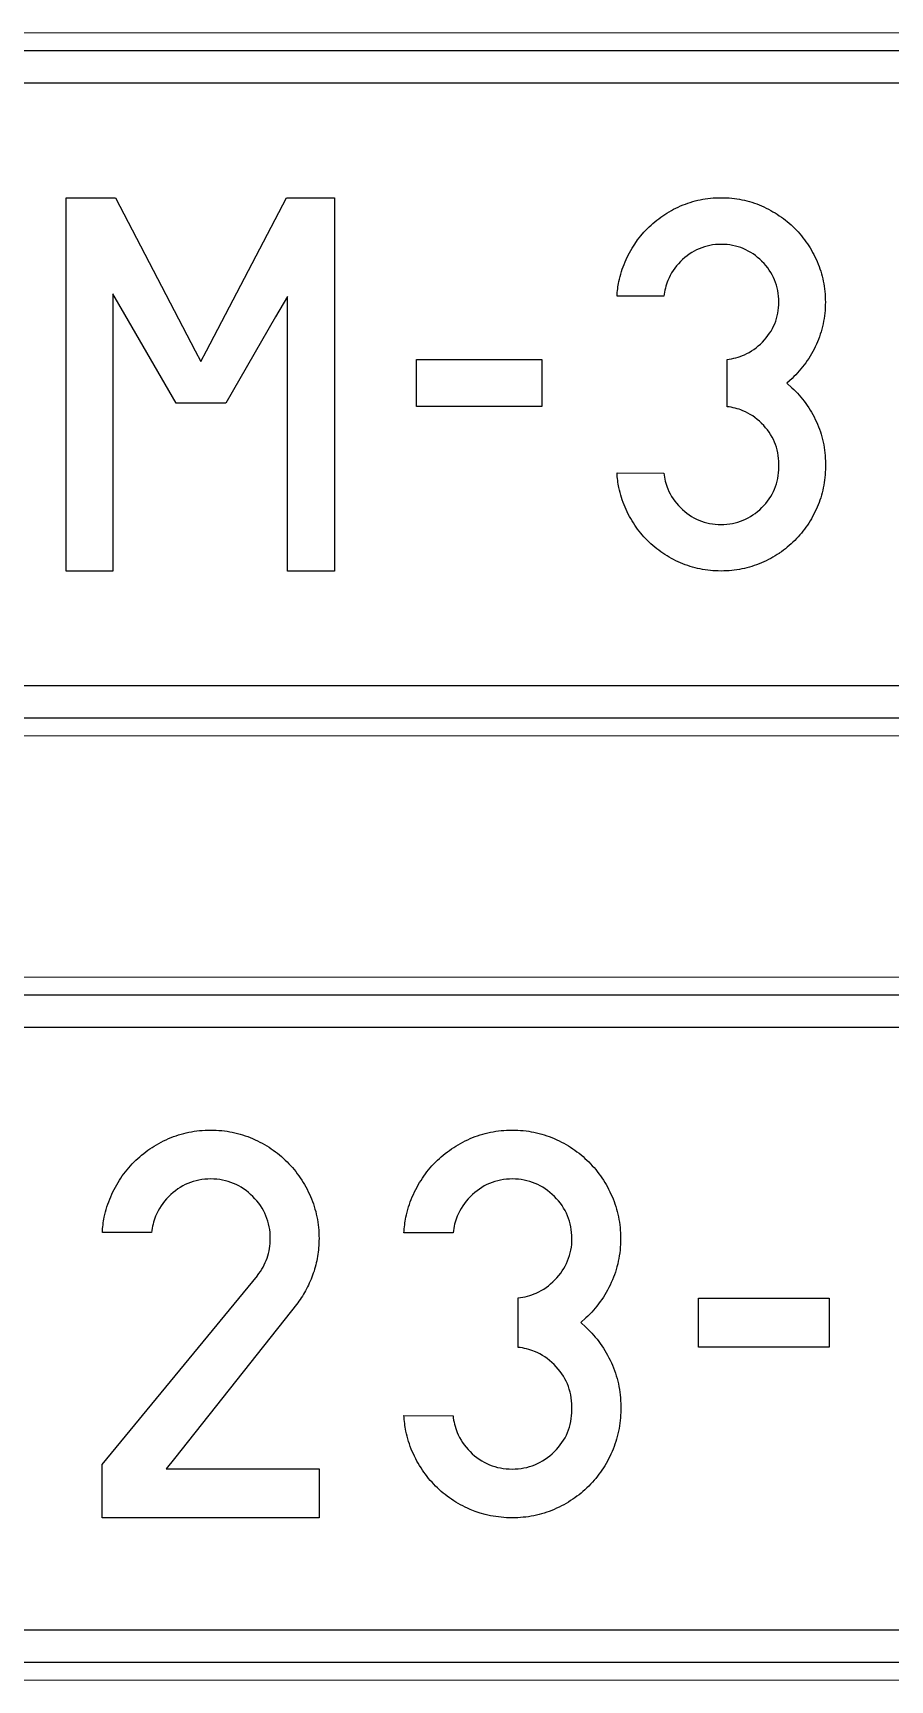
# Model space of a CAD drawing. Header units: millimetres. Extents: x 211.8 to 276.8, y 628.3 to 660.5.
# Drawn here: x 242.77 to 259.55, y 628.32 to 660.55 of the extents above; entities that cross this region are included whole.
import ezdxf

# ---------------------------------------------------------------- set-up
doc = ezdxf.new("R2010")
doc.units = ezdxf.units.MM
doc.header["$MEASUREMENT"] = 0
doc.layers.add('Layer 1', color=7, linetype='Continuous')

msp = doc.modelspace()

# ---------------------------------------------------------------- linework, layer by layer
at = {"layer": 'Layer 1', "lineweight": 9}
for points in [[(211.7613, 660.547), (211.7613, 660.547), (276.7613, 660.547), (276.7613, 660.547), (276.7613, 660.547), (276.7613, 660.547), (276.7613, 646.797), (276.7613, 646.797), (276.7613, 646.797), (276.7613, 646.797), (211.7613, 646.797), (211.7613, 646.797), (211.7613, 646.797), (211.7613, 646.797), (211.7613, 660.547), (211.7613, 660.547)], [(211.7613, 642.0737), (211.7613, 642.0737), (276.7613, 642.0737), (276.7613, 642.0737), (276.7613, 642.0737), (276.7613, 642.0737), (276.7613, 628.3237), (276.7613, 628.3237), (276.7613, 628.3237), (276.7613, 628.3237), (211.7613, 628.3237), (211.7613, 628.3237), (211.7613, 628.3237), (211.7613, 628.3237), (211.7613, 642.0737), (211.7613, 642.0737)]]:
    msp.add_open_spline(points, degree=3, knots=[0, 0, 0, 0, 0.25, 0.25, 0.25, 0.25, 0.5, 0.5, 0.5, 0.5, 0.75, 0.75, 0.75, 0.75, 1, 1, 1, 1], dxfattribs=at)
at = {"layer": 'Layer 1'}
for points, knots in [([(213.0454, 660.1966), (213.0454, 660.1966), (275.4772, 660.1966), (275.4772, 660.1966), (275.4772, 660.1966), (275.7343, 660.1966), (275.9678, 660.0916), (276.1368, 659.9226), (276.1368, 659.9226), (276.3059, 659.7535), (276.4109, 659.52), (276.4109, 659.2629), (276.4109, 659.2629), (276.4109, 659.2629), (276.4109, 648.0811), (276.4109, 648.0811), (276.4109, 648.0811), (276.4109, 647.824), (276.3059, 647.5905), (276.1368, 647.4214), (276.1368, 647.4214), (275.9678, 647.2524), (275.7343, 647.1474), (275.4772, 647.1474), (275.4772, 647.1474), (275.4772, 647.1474), (213.0454, 647.1474), (213.0454, 647.1474), (213.0454, 647.1474), (212.7884, 647.1474), (212.5548, 647.2524), (212.3858, 647.4214), (212.3858, 647.4214), (212.2167, 647.5905), (212.1117, 647.824), (212.1117, 648.0811), (212.1117, 648.0811), (212.1117, 648.0811), (212.1117, 659.2629), (212.1117, 659.2629), (212.1117, 659.2629), (212.1117, 659.52), (212.2167, 659.7535), (212.3858, 659.9226), (212.3858, 659.9226), (212.5548, 660.0916), (212.7884, 660.1966), (213.0454, 660.1966)], [0, 0, 0, 0, 0.0833333, 0.0833333, 0.0833333, 0.0833333, 0.1666667, 0.1666667, 0.1666667, 0.1666667, 0.25, 0.25, 0.25, 0.25, 0.3333333, 0.3333333, 0.3333333, 0.3333333, 0.4166667, 0.4166667, 0.4166667, 0.4166667, 0.5, 0.5, 0.5, 0.5, 0.5833333, 0.5833333, 0.5833333, 0.5833333, 0.6666667, 0.6666667, 0.6666667, 0.6666667, 0.75, 0.75, 0.75, 0.75, 0.8333333, 0.8333333, 0.8333333, 0.8333333, 0.9166667, 0.9166667, 0.9166667, 0.9166667, 1, 1, 1, 1]), ([(275.4772, 659.5716), (275.4772, 659.5716), (213.0454, 659.5716), (213.0454, 659.5716), (213.0454, 659.5716), (212.9609, 659.5716), (212.8838, 659.5367), (212.8276, 659.4806), (212.8276, 659.4806), (212.7716, 659.4246), (212.7367, 659.3474), (212.7367, 659.2629), (212.7367, 659.2629), (212.7367, 659.2629), (212.7367, 648.0811), (212.7367, 648.0811), (212.7367, 648.0811), (212.7367, 647.9966), (212.7716, 647.9194), (212.8276, 647.8633), (212.8276, 647.8633), (212.8838, 647.8072), (212.9609, 647.7724), (213.0454, 647.7724), (213.0454, 647.7724), (213.0454, 647.7724), (275.4772, 647.7724), (275.4772, 647.7724), (275.4772, 647.7724), (275.5617, 647.7724), (275.6388, 647.8072), (275.695, 647.8633), (275.695, 647.8633), (275.751, 647.9194), (275.7859, 647.9966), (275.7859, 648.0811), (275.7859, 648.0811), (275.7859, 648.0811), (275.7859, 659.2629), (275.7859, 659.2629), (275.7859, 659.2629), (275.7859, 659.3474), (275.751, 659.4246), (275.695, 659.4806), (275.695, 659.4806), (275.6388, 659.5367), (275.5617, 659.5716), (275.4772, 659.5716)], [0, 0, 0, 0, 0.0833333, 0.0833333, 0.0833333, 0.0833333, 0.1666667, 0.1666667, 0.1666667, 0.1666667, 0.25, 0.25, 0.25, 0.25, 0.3333333, 0.3333333, 0.3333333, 0.3333333, 0.4166667, 0.4166667, 0.4166667, 0.4166667, 0.5, 0.5, 0.5, 0.5, 0.5833333, 0.5833333, 0.5833333, 0.5833333, 0.6666667, 0.6666667, 0.6666667, 0.6666667, 0.75, 0.75, 0.75, 0.75, 0.8333333, 0.8333333, 0.8333333, 0.8333333, 0.9166667, 0.9166667, 0.9166667, 0.9166667, 1, 1, 1, 1]), ([(245.5725, 653.3065), (245.5725, 653.3065), (246.5455, 653.3065), (246.5455, 653.3065), (246.5455, 653.3065), (246.5455, 653.3065), (247.5204, 654.9925), (247.5204, 654.9925), (247.5204, 654.9925), (247.5204, 654.9925), (247.7525, 655.3939), (247.7525, 655.3939), (247.7525, 655.3939), (247.7525, 655.3939), (247.7528, 654.93), (247.7528, 654.93), (247.7528, 654.93), (247.7528, 654.93), (247.7559, 650.0204), (247.7559, 650.0204), (247.7559, 650.0204), (247.7559, 650.0204), (248.6715, 650.0204), (248.6715, 650.0204), (248.6715, 650.0204), (248.6715, 650.0204), (248.6715, 657.3236), (248.6715, 657.3236), (248.6715, 657.3236), (248.6715, 657.3236), (247.7341, 657.3236), (247.7341, 657.3236), (247.7341, 657.3236), (247.7341, 657.3236), (246.1697, 654.3311), (246.1697, 654.3311), (246.1697, 654.3311), (246.1697, 654.3311), (246.0592, 654.1198), (246.0592, 654.1198), (246.0592, 654.1198), (246.0592, 654.1198), (245.9489, 654.3311), (245.9489, 654.3311), (245.9489, 654.3311), (245.9489, 654.3311), (244.3853, 657.3236), (244.3853, 657.3236), (244.3853, 657.3236), (244.3853, 657.3236), (243.4222, 657.3236), (243.4222, 657.3236), (243.4222, 657.3236), (243.4222, 657.3236), (243.4222, 650.0204), (243.4222, 650.0204), (243.4222, 650.0204), (243.4222, 650.0204), (244.3389, 650.0204), (244.3389, 650.0204), (244.3389, 650.0204), (244.3389, 650.0204), (244.3358, 654.9786), (244.3358, 654.9786), (244.3358, 654.9786), (244.3358, 654.9786), (244.3355, 655.4429), (244.3355, 655.4429), (244.3355, 655.4429), (244.3355, 655.4429), (244.5682, 655.0411), (244.5682, 655.0411), (244.5682, 655.0411), (244.5682, 655.0411), (245.5725, 653.3065), (245.5725, 653.3065)], [0, 0, 0, 0, 0.0526316, 0.0526316, 0.0526316, 0.0526316, 0.1052632, 0.1052632, 0.1052632, 0.1052632, 0.1578947, 0.1578947, 0.1578947, 0.1578947, 0.2105263, 0.2105263, 0.2105263, 0.2105263, 0.2631579, 0.2631579, 0.2631579, 0.2631579, 0.3157895, 0.3157895, 0.3157895, 0.3157895, 0.3684211, 0.3684211, 0.3684211, 0.3684211, 0.4210526, 0.4210526, 0.4210526, 0.4210526, 0.4736842, 0.4736842, 0.4736842, 0.4736842, 0.5263158, 0.5263158, 0.5263158, 0.5263158, 0.5789474, 0.5789474, 0.5789474, 0.5789474, 0.6315789, 0.6315789, 0.6315789, 0.6315789, 0.6842105, 0.6842105, 0.6842105, 0.6842105, 0.7368421, 0.7368421, 0.7368421, 0.7368421, 0.7894737, 0.7894737, 0.7894737, 0.7894737, 0.8421053, 0.8421053, 0.8421053, 0.8421053, 0.8947368, 0.8947368, 0.8947368, 0.8947368, 0.9473684, 0.9473684, 0.9473684, 0.9473684, 1, 1, 1, 1]), ([(254.2043, 655.3975), (254.2043, 655.3975), (255.1235, 655.3975), (255.1235, 655.3975), (255.1235, 655.3975), (255.1345, 655.5056), (255.1601, 655.6086), (255.2003, 655.7064), (255.2003, 655.7064), (255.2554, 655.8405), (255.3376, 655.9633), (255.4467, 656.0745), (255.4467, 656.0745), (255.5557, 656.1853), (255.6773, 656.2692), (255.8109, 656.3255), (255.8109, 656.3255), (255.9451, 656.3821), (256.0896, 656.4105), (256.2442, 656.4105), (256.2442, 656.4105), (256.3981, 656.4105), (256.542, 656.3826), (256.6759, 656.327), (256.6759, 656.327), (256.8089, 656.2718), (256.9308, 656.189), (257.0409, 656.0793), (257.0409, 656.0793), (257.0409, 656.0793), (257.0414, 656.0788), (257.0414, 656.0788), (257.0414, 656.0788), (257.1509, 655.9688), (257.2337, 655.8472), (257.289, 655.7142), (257.289, 655.7142), (257.3447, 655.5805), (257.3726, 655.4364), (257.3726, 655.2822), (257.3726, 655.2822), (257.3726, 655.1316), (257.3455, 654.9902), (257.2912, 654.8584), (257.2912, 654.8584), (257.2373, 654.7274), (257.1568, 654.6075), (257.0502, 654.4994), (257.0502, 654.4994), (256.9439, 654.3912), (256.8261, 654.3081), (256.6976, 654.2507), (256.6976, 654.2507), (256.5913, 654.2031), (256.4779, 654.1733), (256.3577, 654.1614), (256.3577, 654.1614), (256.3577, 654.1614), (256.3577, 653.2344), (256.3577, 653.2344), (256.3577, 653.2344), (256.4659, 653.2233), (256.5689, 653.1975), (256.6666, 653.1572), (256.6666, 653.1572), (256.8009, 653.1017), (256.9237, 653.0192), (257.0347, 652.91), (257.0347, 652.91), (257.0347, 652.91), (257.0352, 652.9095), (257.0352, 652.9095), (257.0352, 652.9095), (257.1463, 652.7993), (257.2302, 652.6774), (257.2861, 652.5442), (257.2861, 652.5442), (257.2861, 652.5442), (257.2857, 652.544), (257.2857, 652.544), (257.2857, 652.544), (257.3422, 652.4096), (257.3706, 652.2648), (257.3706, 652.1104), (257.3706, 652.1104), (257.3706, 652.1104), (257.3703, 652.1104), (257.3703, 652.1104), (257.3703, 652.1104), (257.3703, 652.1104), (257.3721, 652.0605), (257.3721, 652.0605), (257.3721, 652.0605), (257.3721, 652.0605), (257.3726, 652.0561), (257.3726, 652.0561), (257.3726, 652.0561), (257.3726, 651.9011), (257.3445, 651.7567), (257.2886, 651.6233), (257.2886, 651.6233), (257.2886, 651.6233), (257.2886, 651.6229), (257.2886, 651.6229), (257.2886, 651.6229), (257.2328, 651.49), (257.1493, 651.3688), (257.0385, 651.2598), (257.0385, 651.2598), (256.928, 651.1511), (256.8059, 651.0692), (256.6724, 651.0143), (256.6724, 651.0143), (256.5381, 650.9592), (256.394, 650.9316), (256.2404, 650.9316), (256.2404, 650.9316), (256.086, 650.9316), (255.9417, 650.9592), (255.8081, 651.0144), (255.8081, 651.0144), (255.6746, 651.0695), (255.5532, 651.1519), (255.4445, 651.2613), (255.4445, 651.2613), (255.3355, 651.3706), (255.2533, 651.4925), (255.1983, 651.6266), (255.1983, 651.6266), (255.1579, 651.7246), (255.1324, 651.8283), (255.1214, 651.9375), (255.1214, 651.9375), (255.1214, 651.9375), (254.2042, 651.9391), (254.2042, 651.9391), (254.2042, 651.9391), (254.2098, 651.8405), (254.2219, 651.7449), (254.2406, 651.6524), (254.2406, 651.6524), (254.2673, 651.5205), (254.3075, 651.3928), (254.3609, 651.2695), (254.3609, 651.2695), (254.4141, 651.1464), (254.4778, 651.0298), (254.5516, 650.9203), (254.5516, 650.9203), (254.5516, 650.9203), (254.5516, 650.9198), (254.5516, 650.9198), (254.5516, 650.9198), (254.624, 650.8121), (254.7065, 650.7118), (254.7988, 650.6192), (254.7988, 650.6192), (254.8907, 650.527), (254.9911, 650.4442), (255.0995, 650.371), (255.0995, 650.371), (255.2088, 650.2971), (255.3252, 650.2335), (255.4481, 650.1803), (255.4481, 650.1803), (255.5713, 650.1269), (255.699, 650.0868), (255.8306, 650.0602), (255.8306, 650.0602), (255.9613, 650.0337), (256.098, 650.0204), (256.2404, 650.0204), (256.2404, 650.0204), (256.3818, 650.0204), (256.5179, 650.0337), (256.6484, 650.0602), (256.6484, 650.0602), (256.6484, 650.0602), (256.6489, 650.0602), (256.6489, 650.0602), (256.6489, 650.0602), (256.7791, 650.0866), (256.9068, 650.1269), (257.0315, 650.1807), (257.0315, 650.1807), (257.0315, 650.1807), (257.0316, 650.1804), (257.0316, 650.1804), (257.0316, 650.1804), (257.1558, 650.2339), (257.2725, 650.2976), (257.3814, 650.3708), (257.3814, 650.3708), (257.3814, 650.3708), (257.3812, 650.371), (257.3812, 650.371), (257.3812, 650.371), (257.4895, 650.444), (257.5897, 650.5263), (257.6814, 650.6178), (257.6814, 650.6178), (257.6814, 650.6178), (257.6819, 650.6183), (257.6819, 650.6183), (257.6819, 650.6183), (257.7747, 650.7113), (257.8578, 650.8116), (257.9303, 650.9187), (257.9303, 650.9187), (258.0031, 651.026), (258.0669, 651.1424), (258.1213, 651.2674), (258.1213, 651.2674), (258.1213, 651.2674), (258.1215, 651.2673), (258.1215, 651.2673), (258.1215, 651.2673), (258.1747, 651.3901), (258.215, 651.5173), (258.2423, 651.649), (258.2423, 651.649), (258.2695, 651.7813), (258.2837, 651.9179), (258.2843, 652.0581), (258.2843, 652.0581), (258.2843, 652.0581), (258.2838, 652.0581), (258.2838, 652.0581), (258.2838, 652.0581), (258.2838, 652.0581), (258.2838, 652.1162), (258.2838, 652.1162), (258.2838, 652.1162), (258.2838, 652.2632), (258.2691, 652.4053), (258.2398, 652.542), (258.2398, 652.542), (258.2104, 652.6794), (258.1665, 652.8121), (258.1082, 652.9392), (258.1082, 652.9392), (258.0496, 653.067), (257.9799, 653.1873), (257.8993, 653.2997), (257.8993, 653.2997), (257.8193, 653.4113), (257.7291, 653.5138), (257.6291, 653.6066), (257.6291, 653.6066), (257.6291, 653.6066), (257.5308, 653.6978), (257.5308, 653.6978), (257.5308, 653.6978), (257.5308, 653.6978), (257.6296, 653.7892), (257.6296, 653.7892), (257.6296, 653.7892), (257.7286, 653.8808), (257.8187, 653.983), (257.8991, 654.0953), (257.8991, 654.0953), (257.8991, 654.0953), (257.8996, 654.0953), (257.8996, 654.0953), (257.8996, 654.0953), (257.9786, 654.2053), (258.0477, 654.3256), (258.1065, 654.4554), (258.1065, 654.4554), (258.1647, 654.584), (258.2088, 654.7172), (258.238, 654.8546), (258.238, 654.8546), (258.2671, 654.9918), (258.2819, 655.1345), (258.2819, 655.2822), (258.2819, 655.2822), (258.2819, 655.4236), (258.2684, 655.5596), (258.2418, 655.6901), (258.2418, 655.6901), (258.2151, 655.8208), (258.1747, 655.9487), (258.1209, 656.0732), (258.1209, 656.0732), (258.1209, 656.0732), (258.1211, 656.0733), (258.1211, 656.0733), (258.1211, 656.0733), (258.0671, 656.1973), (258.0032, 656.3141), (257.9296, 656.423), (257.9296, 656.423), (257.8563, 656.5314), (257.7736, 656.6316), (257.6819, 656.723), (257.6819, 656.723), (257.6819, 656.723), (257.6814, 656.7235), (257.6814, 656.7235), (257.6814, 656.7235), (257.5887, 656.8164), (257.4885, 656.8994), (257.3812, 656.9721), (257.3812, 656.9721), (257.2739, 657.0448), (257.1572, 657.1087), (257.0322, 657.163), (257.0322, 657.163), (257.0322, 657.163), (257.0323, 657.1632), (257.0323, 657.1632), (257.0323, 657.1632), (256.9094, 657.2164), (256.7819, 657.2566), (256.6502, 657.2835), (256.6502, 657.2835), (256.5198, 657.3101), (256.3837, 657.3236), (256.2423, 657.3236), (256.2423, 657.3236), (256.1003, 657.3236), (255.9636, 657.3101), (255.8328, 657.2833), (255.8328, 657.2833), (255.7014, 657.2565), (255.5735, 657.2158), (255.4497, 657.1618), (255.4497, 657.1618), (255.3242, 657.1071), (255.2074, 657.0429), (255.0996, 656.9698), (255.0996, 656.9698), (254.9922, 656.8968), (254.8918, 656.8135), (254.7988, 656.7203), (254.7988, 656.7203), (254.6148, 656.5345), (254.4688, 656.3165), (254.3613, 656.0668), (254.3613, 656.0668), (254.3613, 656.0668), (254.3609, 656.0668), (254.3609, 656.0668), (254.3609, 656.0668), (254.3074, 655.943), (254.2673, 655.8149), (254.2406, 655.6829), (254.2406, 655.6829), (254.2219, 655.5907), (254.2098, 655.4955), (254.2043, 655.3975)], [0, 0, 0, 0, 0.0113636, 0.0113636, 0.0113636, 0.0113636, 0.0227273, 0.0227273, 0.0227273, 0.0227273, 0.0340909, 0.0340909, 0.0340909, 0.0340909, 0.0454545, 0.0454545, 0.0454545, 0.0454545, 0.0568182, 0.0568182, 0.0568182, 0.0568182, 0.0681818, 0.0681818, 0.0681818, 0.0681818, 0.0795455, 0.0795455, 0.0795455, 0.0795455, 0.0909091, 0.0909091, 0.0909091, 0.0909091, 0.1022727, 0.1022727, 0.1022727, 0.1022727, 0.1136364, 0.1136364, 0.1136364, 0.1136364, 0.125, 0.125, 0.125, 0.125, 0.1363636, 0.1363636, 0.1363636, 0.1363636, 0.1477273, 0.1477273, 0.1477273, 0.1477273, 0.1590909, 0.1590909, 0.1590909, 0.1590909, 0.1704545, 0.1704545, 0.1704545, 0.1704545, 0.1818182, 0.1818182, 0.1818182, 0.1818182, 0.1931818, 0.1931818, 0.1931818, 0.1931818, 0.2045455, 0.2045455, 0.2045455, 0.2045455, 0.2159091, 0.2159091, 0.2159091, 0.2159091, 0.2272727, 0.2272727, 0.2272727, 0.2272727, 0.2386364, 0.2386364, 0.2386364, 0.2386364, 0.25, 0.25, 0.25, 0.25, 0.2613636, 0.2613636, 0.2613636, 0.2613636, 0.2727273, 0.2727273, 0.2727273, 0.2727273, 0.2840909, 0.2840909, 0.2840909, 0.2840909, 0.2954545, 0.2954545, 0.2954545, 0.2954545, 0.3068182, 0.3068182, 0.3068182, 0.3068182, 0.3181818, 0.3181818, 0.3181818, 0.3181818, 0.3295455, 0.3295455, 0.3295455, 0.3295455, 0.3409091, 0.3409091, 0.3409091, 0.3409091, 0.3522727, 0.3522727, 0.3522727, 0.3522727, 0.3636364, 0.3636364, 0.3636364, 0.3636364, 0.375, 0.375, 0.375, 0.375, 0.3863636, 0.3863636, 0.3863636, 0.3863636, 0.3977273, 0.3977273, 0.3977273, 0.3977273, 0.4090909, 0.4090909, 0.4090909, 0.4090909, 0.4204545, 0.4204545, 0.4204545, 0.4204545, 0.4318182, 0.4318182, 0.4318182, 0.4318182, 0.4431818, 0.4431818, 0.4431818, 0.4431818, 0.4545455, 0.4545455, 0.4545455, 0.4545455, 0.4659091, 0.4659091, 0.4659091, 0.4659091, 0.4772727, 0.4772727, 0.4772727, 0.4772727, 0.4886364, 0.4886364, 0.4886364, 0.4886364, 0.5, 0.5, 0.5, 0.5, 0.5113636, 0.5113636, 0.5113636, 0.5113636, 0.5227273, 0.5227273, 0.5227273, 0.5227273, 0.5340909, 0.5340909, 0.5340909, 0.5340909, 0.5454545, 0.5454545, 0.5454545, 0.5454545, 0.5568182, 0.5568182, 0.5568182, 0.5568182, 0.5681818, 0.5681818, 0.5681818, 0.5681818, 0.5795455, 0.5795455, 0.5795455, 0.5795455, 0.5909091, 0.5909091, 0.5909091, 0.5909091, 0.6022727, 0.6022727, 0.6022727, 0.6022727, 0.6136364, 0.6136364, 0.6136364, 0.6136364, 0.625, 0.625, 0.625, 0.625, 0.6363636, 0.6363636, 0.6363636, 0.6363636, 0.6477273, 0.6477273, 0.6477273, 0.6477273, 0.6590909, 0.6590909, 0.6590909, 0.6590909, 0.6704545, 0.6704545, 0.6704545, 0.6704545, 0.6818182, 0.6818182, 0.6818182, 0.6818182, 0.6931818, 0.6931818, 0.6931818, 0.6931818, 0.7045455, 0.7045455, 0.7045455, 0.7045455, 0.7159091, 0.7159091, 0.7159091, 0.7159091, 0.7272727, 0.7272727, 0.7272727, 0.7272727, 0.7386364, 0.7386364, 0.7386364, 0.7386364, 0.75, 0.75, 0.75, 0.75, 0.7613636, 0.7613636, 0.7613636, 0.7613636, 0.7727273, 0.7727273, 0.7727273, 0.7727273, 0.7840909, 0.7840909, 0.7840909, 0.7840909, 0.7954545, 0.7954545, 0.7954545, 0.7954545, 0.8068182, 0.8068182, 0.8068182, 0.8068182, 0.8181818, 0.8181818, 0.8181818, 0.8181818, 0.8295455, 0.8295455, 0.8295455, 0.8295455, 0.8409091, 0.8409091, 0.8409091, 0.8409091, 0.8522727, 0.8522727, 0.8522727, 0.8522727, 0.8636364, 0.8636364, 0.8636364, 0.8636364, 0.875, 0.875, 0.875, 0.875, 0.8863636, 0.8863636, 0.8863636, 0.8863636, 0.8977273, 0.8977273, 0.8977273, 0.8977273, 0.9090909, 0.9090909, 0.9090909, 0.9090909, 0.9204545, 0.9204545, 0.9204545, 0.9204545, 0.9318182, 0.9318182, 0.9318182, 0.9318182, 0.9431818, 0.9431818, 0.9431818, 0.9431818, 0.9545455, 0.9545455, 0.9545455, 0.9545455, 0.9659091, 0.9659091, 0.9659091, 0.9659091, 0.9772727, 0.9772727, 0.9772727, 0.9772727, 0.9886364, 0.9886364, 0.9886364, 0.9886364, 1, 1, 1, 1]), ([(252.7343, 654.1557), (252.7343, 654.1557), (250.2806, 654.1557), (250.2806, 654.1557), (250.2806, 654.1557), (250.2806, 654.1557), (250.2806, 653.2407), (250.2806, 653.2407), (250.2806, 653.2407), (250.2806, 653.2407), (252.7343, 653.2407), (252.7343, 653.2407), (252.7343, 653.2407), (252.7343, 653.2407), (252.7343, 654.1557), (252.7343, 654.1557)], [0, 0, 0, 0, 0.25, 0.25, 0.25, 0.25, 0.5, 0.5, 0.5, 0.5, 0.75, 0.75, 0.75, 0.75, 1, 1, 1, 1]), ([(213.0454, 641.7233), (213.0454, 641.7233), (275.4772, 641.7233), (275.4772, 641.7233), (275.4772, 641.7233), (275.7343, 641.7233), (275.9678, 641.6183), (276.1368, 641.4492), (276.1368, 641.4492), (276.3059, 641.2802), (276.4109, 641.0467), (276.4109, 640.7896), (276.4109, 640.7896), (276.4109, 640.7896), (276.4109, 629.6078), (276.4109, 629.6078), (276.4109, 629.6078), (276.4109, 629.3507), (276.3059, 629.1172), (276.1368, 628.9481), (276.1368, 628.9481), (275.9678, 628.7791), (275.7343, 628.6741), (275.4772, 628.6741), (275.4772, 628.6741), (275.4772, 628.6741), (213.0454, 628.6741), (213.0454, 628.6741), (213.0454, 628.6741), (212.7884, 628.6741), (212.5548, 628.7791), (212.3858, 628.9481), (212.3858, 628.9481), (212.2167, 629.1172), (212.1117, 629.3507), (212.1117, 629.6078), (212.1117, 629.6078), (212.1117, 629.6078), (212.1117, 640.7896), (212.1117, 640.7896), (212.1117, 640.7896), (212.1117, 641.0467), (212.2167, 641.2802), (212.3858, 641.4492), (212.3858, 641.4492), (212.5548, 641.6183), (212.7884, 641.7233), (213.0454, 641.7233)], [0, 0, 0, 0, 0.0833333, 0.0833333, 0.0833333, 0.0833333, 0.1666667, 0.1666667, 0.1666667, 0.1666667, 0.25, 0.25, 0.25, 0.25, 0.3333333, 0.3333333, 0.3333333, 0.3333333, 0.4166667, 0.4166667, 0.4166667, 0.4166667, 0.5, 0.5, 0.5, 0.5, 0.5833333, 0.5833333, 0.5833333, 0.5833333, 0.6666667, 0.6666667, 0.6666667, 0.6666667, 0.75, 0.75, 0.75, 0.75, 0.8333333, 0.8333333, 0.8333333, 0.8333333, 0.9166667, 0.9166667, 0.9166667, 0.9166667, 1, 1, 1, 1]), ([(275.4772, 641.0983), (275.4772, 641.0983), (213.0454, 641.0983), (213.0454, 641.0983), (213.0454, 641.0983), (212.9609, 641.0983), (212.8838, 641.0634), (212.8276, 641.0074), (212.8276, 641.0074), (212.7716, 640.9512), (212.7367, 640.8741), (212.7367, 640.7896), (212.7367, 640.7896), (212.7367, 640.7896), (212.7367, 629.6078), (212.7367, 629.6078), (212.7367, 629.6078), (212.7367, 629.5232), (212.7716, 629.4461), (212.8276, 629.39), (212.8276, 629.39), (212.8838, 629.334), (212.9609, 629.2991), (213.0454, 629.2991), (213.0454, 629.2991), (213.0454, 629.2991), (275.4772, 629.2991), (275.4772, 629.2991), (275.4772, 629.2991), (275.5617, 629.2991), (275.6388, 629.334), (275.695, 629.39), (275.695, 629.39), (275.751, 629.4461), (275.7859, 629.5232), (275.7859, 629.6078), (275.7859, 629.6078), (275.7859, 629.6078), (275.7859, 640.7896), (275.7859, 640.7896), (275.7859, 640.7896), (275.7859, 640.8741), (275.751, 640.9512), (275.695, 641.0074), (275.695, 641.0074), (275.6388, 641.0634), (275.5617, 641.0983), (275.4772, 641.0983)], [0, 0, 0, 0, 0.0833333, 0.0833333, 0.0833333, 0.0833333, 0.1666667, 0.1666667, 0.1666667, 0.1666667, 0.25, 0.25, 0.25, 0.25, 0.3333333, 0.3333333, 0.3333333, 0.3333333, 0.4166667, 0.4166667, 0.4166667, 0.4166667, 0.5, 0.5, 0.5, 0.5, 0.5833333, 0.5833333, 0.5833333, 0.5833333, 0.6666667, 0.6666667, 0.6666667, 0.6666667, 0.75, 0.75, 0.75, 0.75, 0.8333333, 0.8333333, 0.8333333, 0.8333333, 0.9166667, 0.9166667, 0.9166667, 0.9166667, 1, 1, 1, 1]), ([(245.5412, 632.6595), (245.5412, 632.6595), (247.956, 635.7056), (247.956, 635.7056), (247.956, 635.7056), (247.956, 635.7056), (247.9562, 635.7055), (247.9562, 635.7055), (247.9562, 635.7055), (248.0194, 635.7901), (248.0766, 635.8805), (248.1273, 635.9767), (248.1273, 635.9767), (248.1786, 636.0739), (248.223, 636.1761), (248.2602, 636.283), (248.2602, 636.283), (248.2973, 636.3897), (248.3254, 636.4994), (248.3439, 636.6117), (248.3439, 636.6117), (248.3623, 636.7232), (248.3716, 636.8397), (248.3716, 636.9608), (248.3716, 636.9608), (248.3716, 637.1077), (248.3576, 637.2493), (248.3299, 637.3851), (248.3299, 637.3851), (248.302, 637.5222), (248.2601, 637.6552), (248.2046, 637.7834), (248.2046, 637.7834), (248.149, 637.9116), (248.0824, 638.033), (248.0054, 638.1469), (248.0054, 638.1469), (247.9292, 638.2597), (247.8431, 638.364), (247.7477, 638.4591), (247.7477, 638.4591), (247.7477, 638.4591), (247.7472, 638.4596), (247.7472, 638.4596), (247.7472, 638.4596), (247.651, 638.5561), (247.5469, 638.6423), (247.4354, 638.7178), (247.4354, 638.7178), (247.3236, 638.7935), (247.2022, 638.86), (247.0722, 638.9166), (247.0722, 638.9166), (247.0722, 638.9166), (247.0723, 638.9168), (247.0723, 638.9168), (247.0723, 638.9168), (246.9445, 638.972), (246.8118, 639.0139), (246.675, 639.0419), (246.675, 639.0419), (246.5393, 639.0695), (246.3978, 639.0836), (246.2508, 639.0836), (246.2508, 639.0836), (246.1033, 639.0836), (245.9612, 639.0695), (245.8251, 639.0417), (245.8251, 639.0417), (245.6883, 639.0137), (245.5554, 638.9715), (245.4267, 638.9152), (245.4267, 638.9152), (245.296, 638.8582), (245.1745, 638.7919), (245.0626, 638.716), (245.0626, 638.716), (244.9508, 638.6403), (244.8464, 638.5538), (244.7498, 638.4569), (244.7498, 638.4569), (244.6539, 638.3603), (244.5679, 638.2555), (244.4925, 638.1432), (244.4925, 638.1432), (244.4172, 638.031), (244.3511, 637.9094), (244.2948, 637.7788), (244.2948, 637.7788), (244.2387, 637.6488), (244.1969, 637.5156), (244.1694, 637.3795), (244.1694, 637.3795), (244.1497, 637.282), (244.137, 637.1814), (244.1314, 637.0778), (244.1314, 637.0778), (244.1314, 637.0778), (245.0942, 637.0778), (245.0942, 637.0778), (245.0942, 637.0778), (245.1054, 637.191), (245.1321, 637.2989), (245.174, 637.4011), (245.174, 637.4011), (245.231, 637.5396), (245.316, 637.6662), (245.4287, 637.7802), (245.4287, 637.7802), (245.5415, 637.895), (245.6671, 637.9814), (245.8051, 638.0394), (245.8051, 638.0394), (245.8051, 638.0394), (245.8051, 638.0399), (245.8051, 638.0399), (245.8051, 638.0399), (245.943, 638.0978), (246.0924, 638.1268), (246.2528, 638.1268), (246.2528, 638.1268), (246.4119, 638.1268), (246.5606, 638.098), (246.6989, 638.0405), (246.6989, 638.0405), (246.8364, 637.9835), (246.9623, 637.8979), (247.0761, 637.7845), (247.0761, 637.7845), (247.0761, 637.7845), (247.0766, 637.784), (247.0766, 637.784), (247.0766, 637.784), (247.1899, 637.6703), (247.2754, 637.5447), (247.3325, 637.4072), (247.3325, 637.4072), (247.3899, 637.2691), (247.4188, 637.1201), (247.4188, 636.9608), (247.4188, 636.9608), (247.4188, 636.8283), (247.3975, 636.7009), (247.3551, 636.5789), (247.3551, 636.5789), (247.3133, 636.4586), (247.2503, 636.3443), (247.1665, 636.2369), (247.1665, 636.2369), (247.1665, 636.2369), (247.1646, 636.2345), (247.1646, 636.2345), (247.1646, 636.2345), (247.1646, 636.2345), (244.128, 632.5379), (244.128, 632.5379), (244.128, 632.5379), (244.128, 632.5379), (244.128, 631.4968), (244.128, 631.4968), (244.128, 631.4968), (244.128, 631.4968), (248.3749, 631.4968), (248.3749, 631.4968), (248.3749, 631.4968), (248.3749, 631.4968), (248.3749, 632.4569), (248.3749, 632.4569), (248.3749, 632.4569), (248.3749, 632.4569), (245.6389, 632.4569), (245.6389, 632.4569), (245.6389, 632.4569), (245.6389, 632.4569), (245.3805, 632.4569), (245.3805, 632.4569), (245.3805, 632.4569), (245.3805, 632.4569), (245.5412, 632.6595), (245.5412, 632.6595)], [0, 0, 0, 0, 0.0222222, 0.0222222, 0.0222222, 0.0222222, 0.0444444, 0.0444444, 0.0444444, 0.0444444, 0.0666667, 0.0666667, 0.0666667, 0.0666667, 0.0888889, 0.0888889, 0.0888889, 0.0888889, 0.1111111, 0.1111111, 0.1111111, 0.1111111, 0.1333333, 0.1333333, 0.1333333, 0.1333333, 0.1555556, 0.1555556, 0.1555556, 0.1555556, 0.1777778, 0.1777778, 0.1777778, 0.1777778, 0.2, 0.2, 0.2, 0.2, 0.2222222, 0.2222222, 0.2222222, 0.2222222, 0.2444444, 0.2444444, 0.2444444, 0.2444444, 0.2666667, 0.2666667, 0.2666667, 0.2666667, 0.2888889, 0.2888889, 0.2888889, 0.2888889, 0.3111111, 0.3111111, 0.3111111, 0.3111111, 0.3333333, 0.3333333, 0.3333333, 0.3333333, 0.3555556, 0.3555556, 0.3555556, 0.3555556, 0.3777778, 0.3777778, 0.3777778, 0.3777778, 0.4, 0.4, 0.4, 0.4, 0.4222222, 0.4222222, 0.4222222, 0.4222222, 0.4444444, 0.4444444, 0.4444444, 0.4444444, 0.4666667, 0.4666667, 0.4666667, 0.4666667, 0.4888889, 0.4888889, 0.4888889, 0.4888889, 0.5111111, 0.5111111, 0.5111111, 0.5111111, 0.5333333, 0.5333333, 0.5333333, 0.5333333, 0.5555556, 0.5555556, 0.5555556, 0.5555556, 0.5777778, 0.5777778, 0.5777778, 0.5777778, 0.6, 0.6, 0.6, 0.6, 0.6222222, 0.6222222, 0.6222222, 0.6222222, 0.6444444, 0.6444444, 0.6444444, 0.6444444, 0.6666667, 0.6666667, 0.6666667, 0.6666667, 0.6888889, 0.6888889, 0.6888889, 0.6888889, 0.7111111, 0.7111111, 0.7111111, 0.7111111, 0.7333333, 0.7333333, 0.7333333, 0.7333333, 0.7555556, 0.7555556, 0.7555556, 0.7555556, 0.7777778, 0.7777778, 0.7777778, 0.7777778, 0.8, 0.8, 0.8, 0.8, 0.8222222, 0.8222222, 0.8222222, 0.8222222, 0.8444444, 0.8444444, 0.8444444, 0.8444444, 0.8666667, 0.8666667, 0.8666667, 0.8666667, 0.8888889, 0.8888889, 0.8888889, 0.8888889, 0.9111111, 0.9111111, 0.9111111, 0.9111111, 0.9333333, 0.9333333, 0.9333333, 0.9333333, 0.9555556, 0.9555556, 0.9555556, 0.9555556, 0.9777778, 0.9777778, 0.9777778, 0.9777778, 1, 1, 1, 1]), ([(250.0346, 637.0758), (250.0346, 637.0758), (250.9975, 637.0758), (250.9975, 637.0758), (250.9975, 637.0758), (251.0087, 637.189), (251.0353, 637.2968), (251.0773, 637.3992), (251.0773, 637.3992), (251.1341, 637.5376), (251.2191, 637.6646), (251.3318, 637.7794), (251.3318, 637.7794), (251.4446, 637.8941), (251.5701, 637.9808), (251.7083, 638.039), (251.7083, 638.039), (251.847, 638.0974), (251.9964, 638.1268), (252.1561, 638.1268), (252.1561, 638.1268), (252.3152, 638.1268), (252.4639, 638.098), (252.6022, 638.0405), (252.6022, 638.0405), (252.7398, 637.9834), (252.8656, 637.8978), (252.9793, 637.7845), (252.9793, 637.7845), (252.9793, 637.7845), (252.9798, 637.784), (252.9798, 637.784), (252.9798, 637.784), (253.0931, 637.6704), (253.1786, 637.5447), (253.2358, 637.4072), (253.2358, 637.4072), (253.2932, 637.2691), (253.3221, 637.1201), (253.3221, 636.9608), (253.3221, 636.9608), (253.3221, 636.8051), (253.2941, 636.659), (253.238, 636.5228), (253.238, 636.5228), (253.1823, 636.3876), (253.0991, 636.2637), (252.9889, 636.152), (252.9889, 636.152), (252.879, 636.0402), (252.7574, 635.9542), (252.6246, 635.8949), (252.6246, 635.8949), (252.5135, 635.8452), (252.3949, 635.8143), (252.2691, 635.8022), (252.2691, 635.8022), (252.2691, 635.8022), (252.2691, 634.8319), (252.2691, 634.8319), (252.2691, 634.8319), (252.3824, 634.8207), (252.4902, 634.7939), (252.5925, 634.7517), (252.5925, 634.7517), (252.7312, 634.6945), (252.8581, 634.6091), (252.9728, 634.4962), (252.9728, 634.4962), (252.9728, 634.4962), (252.9733, 634.4957), (252.9733, 634.4957), (252.9733, 634.4957), (253.0876, 634.3825), (253.1741, 634.2565), (253.2323, 634.1183), (253.2323, 634.1183), (253.2323, 634.1183), (253.2328, 634.1183), (253.2328, 634.1183), (253.2328, 634.1183), (253.2909, 633.98), (253.3201, 633.8303), (253.3201, 633.6699), (253.3201, 633.6699), (253.3201, 633.6699), (253.3198, 633.6699), (253.3198, 633.6699), (253.3198, 633.6699), (253.3198, 633.6699), (253.3216, 633.618), (253.3216, 633.618), (253.3216, 633.618), (253.3216, 633.618), (253.3221, 633.6136), (253.3221, 633.6136), (253.3221, 633.6136), (253.3221, 633.4535), (253.293, 633.3043), (253.2354, 633.1665), (253.2354, 633.1665), (253.1777, 633.0287), (253.0913, 632.9033), (252.9768, 632.7907), (252.9768, 632.7907), (252.8626, 632.6783), (252.7363, 632.5938), (252.5985, 632.5371), (252.5985, 632.5371), (252.4598, 632.4801), (252.3109, 632.4516), (252.152, 632.4516), (252.152, 632.4516), (251.9924, 632.4516), (251.8433, 632.4801), (251.7053, 632.5372), (251.7053, 632.5372), (251.5674, 632.5941), (251.442, 632.6792), (251.3296, 632.7924), (251.3296, 632.7924), (251.2171, 632.9054), (251.1321, 633.0312), (251.0752, 633.1697), (251.0752, 633.1697), (251.0331, 633.2723), (251.0064, 633.3808), (250.9953, 633.4953), (250.9953, 633.4953), (250.9953, 633.4953), (250.0345, 633.4969), (250.0345, 633.4969), (250.0345, 633.4969), (250.0402, 633.3927), (250.0529, 633.2917), (250.0726, 633.194), (250.0726, 633.194), (250.1003, 633.0568), (250.1421, 632.9238), (250.1975, 632.7956), (250.1975, 632.7956), (250.253, 632.6676), (250.3193, 632.5463), (250.3961, 632.4323), (250.3961, 632.4323), (250.472, 632.3196), (250.5579, 632.215), (250.6531, 632.1195), (250.6531, 632.1195), (250.7487, 632.0235), (250.8531, 631.9374), (250.9657, 631.8613), (250.9657, 631.8613), (251.0793, 631.7846), (251.2003, 631.7184), (251.3281, 631.6631), (251.3281, 631.6631), (251.5841, 631.5523), (251.8589, 631.4968), (252.152, 631.4968), (252.152, 631.4968), (252.2992, 631.4968), (252.4408, 631.5107), (252.5763, 631.538), (252.5763, 631.538), (252.5763, 631.538), (252.5763, 631.5381), (252.5763, 631.5381), (252.5763, 631.5381), (252.7123, 631.5658), (252.8452, 631.6076), (252.9746, 631.6635), (252.9746, 631.6635), (253.104, 631.7193), (253.2254, 631.7854), (253.3381, 631.8613), (253.3381, 631.8613), (253.3381, 631.8613), (253.3386, 631.8613), (253.3386, 631.8613), (253.3386, 631.8613), (253.4495, 631.9359), (253.5536, 632.0218), (253.6504, 632.1186), (253.6504, 632.1186), (253.748, 632.2162), (253.8345, 632.3204), (253.9093, 632.4309), (253.9093, 632.4309), (253.985, 632.5426), (254.0513, 632.6635), (254.1078, 632.7935), (254.1078, 632.7935), (254.1634, 632.9215), (254.2056, 633.054), (254.2337, 633.1903), (254.2337, 633.1903), (254.2621, 633.3277), (254.2768, 633.4699), (254.2774, 633.6156), (254.2774, 633.6156), (254.2774, 633.6156), (254.2769, 633.6156), (254.2769, 633.6156), (254.2769, 633.6156), (254.2769, 633.6156), (254.2769, 633.6759), (254.2769, 633.6759), (254.2769, 633.6759), (254.2769, 633.8287), (254.2616, 633.9764), (254.2312, 634.1186), (254.2312, 634.1186), (254.2006, 634.2616), (254.1548, 634.3996), (254.0942, 634.5319), (254.0942, 634.5319), (254.0328, 634.6659), (253.9604, 634.7911), (253.8775, 634.9066), (253.8775, 634.9066), (253.8775, 634.9066), (253.877, 634.9066), (253.877, 634.9066), (253.877, 634.9066), (253.794, 635.0226), (253.7001, 635.1291), (253.5961, 635.2256), (253.5961, 635.2256), (253.5961, 635.2256), (253.4978, 635.3167), (253.4978, 635.3167), (253.4978, 635.3167), (253.4978, 635.3167), (253.5966, 635.4082), (253.5966, 635.4082), (253.5966, 635.4082), (253.6996, 635.5036), (253.7932, 635.6098), (253.8769, 635.7266), (253.8769, 635.7266), (253.9599, 635.8424), (254.032, 635.9673), (254.0925, 636.1011), (254.0925, 636.1011), (254.1532, 636.2351), (254.1991, 636.374), (254.2294, 636.5172), (254.2294, 636.5172), (254.2596, 636.6595), (254.2749, 636.8075), (254.2749, 636.9608), (254.2749, 636.9608), (254.2749, 637.1077), (254.2609, 637.2493), (254.2332, 637.3851), (254.2332, 637.3851), (254.2052, 637.5222), (254.1633, 637.6552), (254.1078, 637.7834), (254.1078, 637.7834), (254.0521, 637.9117), (253.9856, 638.0331), (253.9086, 638.1471), (253.9086, 638.1471), (253.8324, 638.2598), (253.7464, 638.364), (253.6509, 638.4591), (253.6509, 638.4591), (253.6509, 638.4591), (253.6504, 638.4596), (253.6504, 638.4596), (253.6504, 638.4596), (253.554, 638.5562), (253.4499, 638.6423), (253.3385, 638.7179), (253.3385, 638.7179), (253.2268, 638.7936), (253.1055, 638.86), (252.9755, 638.9166), (252.9755, 638.9166), (252.9755, 638.9166), (252.9756, 638.9168), (252.9756, 638.9168), (252.9756, 638.9168), (252.8477, 638.972), (252.715, 639.0139), (252.5782, 639.0419), (252.5782, 639.0419), (252.4425, 639.0695), (252.301, 639.0836), (252.1541, 639.0836), (252.1541, 639.0836), (252.0064, 639.0836), (251.8644, 639.0695), (251.7283, 639.0417), (251.7283, 639.0417), (251.5917, 639.0137), (251.4588, 638.9715), (251.3299, 638.9152), (251.3299, 638.9152), (251.1993, 638.8583), (251.0779, 638.7917), (250.9659, 638.7157), (250.9659, 638.7157), (250.8541, 638.6398), (250.7497, 638.5532), (250.6531, 638.4563), (250.6531, 638.4563), (250.5571, 638.3595), (250.4712, 638.2544), (250.3957, 638.1417), (250.3957, 638.1417), (250.3204, 638.0293), (250.2543, 637.9075), (250.1979, 637.7768), (250.1979, 637.7768), (250.1419, 637.6468), (250.1001, 637.5135), (250.0726, 637.3773), (250.0726, 637.3773), (250.0529, 637.2799), (250.0402, 637.1793), (250.0346, 637.0758)], [0, 0, 0, 0, 0.0123457, 0.0123457, 0.0123457, 0.0123457, 0.0246914, 0.0246914, 0.0246914, 0.0246914, 0.037037, 0.037037, 0.037037, 0.037037, 0.0493827, 0.0493827, 0.0493827, 0.0493827, 0.0617284, 0.0617284, 0.0617284, 0.0617284, 0.0740741, 0.0740741, 0.0740741, 0.0740741, 0.0864198, 0.0864198, 0.0864198, 0.0864198, 0.0987654, 0.0987654, 0.0987654, 0.0987654, 0.1111111, 0.1111111, 0.1111111, 0.1111111, 0.1234568, 0.1234568, 0.1234568, 0.1234568, 0.1358025, 0.1358025, 0.1358025, 0.1358025, 0.1481481, 0.1481481, 0.1481481, 0.1481481, 0.1604938, 0.1604938, 0.1604938, 0.1604938, 0.1728395, 0.1728395, 0.1728395, 0.1728395, 0.1851852, 0.1851852, 0.1851852, 0.1851852, 0.1975309, 0.1975309, 0.1975309, 0.1975309, 0.2098765, 0.2098765, 0.2098765, 0.2098765, 0.2222222, 0.2222222, 0.2222222, 0.2222222, 0.2345679, 0.2345679, 0.2345679, 0.2345679, 0.2469136, 0.2469136, 0.2469136, 0.2469136, 0.2592593, 0.2592593, 0.2592593, 0.2592593, 0.2716049, 0.2716049, 0.2716049, 0.2716049, 0.2839506, 0.2839506, 0.2839506, 0.2839506, 0.2962963, 0.2962963, 0.2962963, 0.2962963, 0.308642, 0.308642, 0.308642, 0.308642, 0.3209877, 0.3209877, 0.3209877, 0.3209877, 0.3333333, 0.3333333, 0.3333333, 0.3333333, 0.345679, 0.345679, 0.345679, 0.345679, 0.3580247, 0.3580247, 0.3580247, 0.3580247, 0.3703704, 0.3703704, 0.3703704, 0.3703704, 0.382716, 0.382716, 0.382716, 0.382716, 0.3950617, 0.3950617, 0.3950617, 0.3950617, 0.4074074, 0.4074074, 0.4074074, 0.4074074, 0.4197531, 0.4197531, 0.4197531, 0.4197531, 0.4320988, 0.4320988, 0.4320988, 0.4320988, 0.4444444, 0.4444444, 0.4444444, 0.4444444, 0.4567901, 0.4567901, 0.4567901, 0.4567901, 0.4691358, 0.4691358, 0.4691358, 0.4691358, 0.4814815, 0.4814815, 0.4814815, 0.4814815, 0.4938272, 0.4938272, 0.4938272, 0.4938272, 0.5061728, 0.5061728, 0.5061728, 0.5061728, 0.5185185, 0.5185185, 0.5185185, 0.5185185, 0.5308642, 0.5308642, 0.5308642, 0.5308642, 0.5432099, 0.5432099, 0.5432099, 0.5432099, 0.5555556, 0.5555556, 0.5555556, 0.5555556, 0.5679012, 0.5679012, 0.5679012, 0.5679012, 0.5802469, 0.5802469, 0.5802469, 0.5802469, 0.5925926, 0.5925926, 0.5925926, 0.5925926, 0.6049383, 0.6049383, 0.6049383, 0.6049383, 0.617284, 0.617284, 0.617284, 0.617284, 0.6296296, 0.6296296, 0.6296296, 0.6296296, 0.6419753, 0.6419753, 0.6419753, 0.6419753, 0.654321, 0.654321, 0.654321, 0.654321, 0.6666667, 0.6666667, 0.6666667, 0.6666667, 0.6790123, 0.6790123, 0.6790123, 0.6790123, 0.691358, 0.691358, 0.691358, 0.691358, 0.7037037, 0.7037037, 0.7037037, 0.7037037, 0.7160494, 0.7160494, 0.7160494, 0.7160494, 0.7283951, 0.7283951, 0.7283951, 0.7283951, 0.7407407, 0.7407407, 0.7407407, 0.7407407, 0.7530864, 0.7530864, 0.7530864, 0.7530864, 0.7654321, 0.7654321, 0.7654321, 0.7654321, 0.7777778, 0.7777778, 0.7777778, 0.7777778, 0.7901235, 0.7901235, 0.7901235, 0.7901235, 0.8024691, 0.8024691, 0.8024691, 0.8024691, 0.8148148, 0.8148148, 0.8148148, 0.8148148, 0.8271605, 0.8271605, 0.8271605, 0.8271605, 0.8395062, 0.8395062, 0.8395062, 0.8395062, 0.8518519, 0.8518519, 0.8518519, 0.8518519, 0.8641975, 0.8641975, 0.8641975, 0.8641975, 0.8765432, 0.8765432, 0.8765432, 0.8765432, 0.8888889, 0.8888889, 0.8888889, 0.8888889, 0.9012346, 0.9012346, 0.9012346, 0.9012346, 0.9135802, 0.9135802, 0.9135802, 0.9135802, 0.9259259, 0.9259259, 0.9259259, 0.9259259, 0.9382716, 0.9382716, 0.9382716, 0.9382716, 0.9506173, 0.9506173, 0.9506173, 0.9506173, 0.962963, 0.962963, 0.962963, 0.962963, 0.9753086, 0.9753086, 0.9753086, 0.9753086, 0.9876543, 0.9876543, 0.9876543, 0.9876543, 1, 1, 1, 1]), ([(258.3574, 635.7968), (258.3574, 635.7968), (255.8021, 635.7968), (255.8021, 635.7968), (255.8021, 635.7968), (255.8021, 635.7968), (255.8021, 634.838), (255.8021, 634.838), (255.8021, 634.838), (255.8021, 634.838), (258.3574, 634.838), (258.3574, 634.838), (258.3574, 634.838), (258.3574, 634.838), (258.3574, 635.7968), (258.3574, 635.7968)], [0, 0, 0, 0, 0.25, 0.25, 0.25, 0.25, 0.5, 0.5, 0.5, 0.5, 0.75, 0.75, 0.75, 0.75, 1, 1, 1, 1])]:
    msp.add_open_spline(points, degree=3, knots=knots, dxfattribs=at)

doc.saveas('drawing.dxf')
